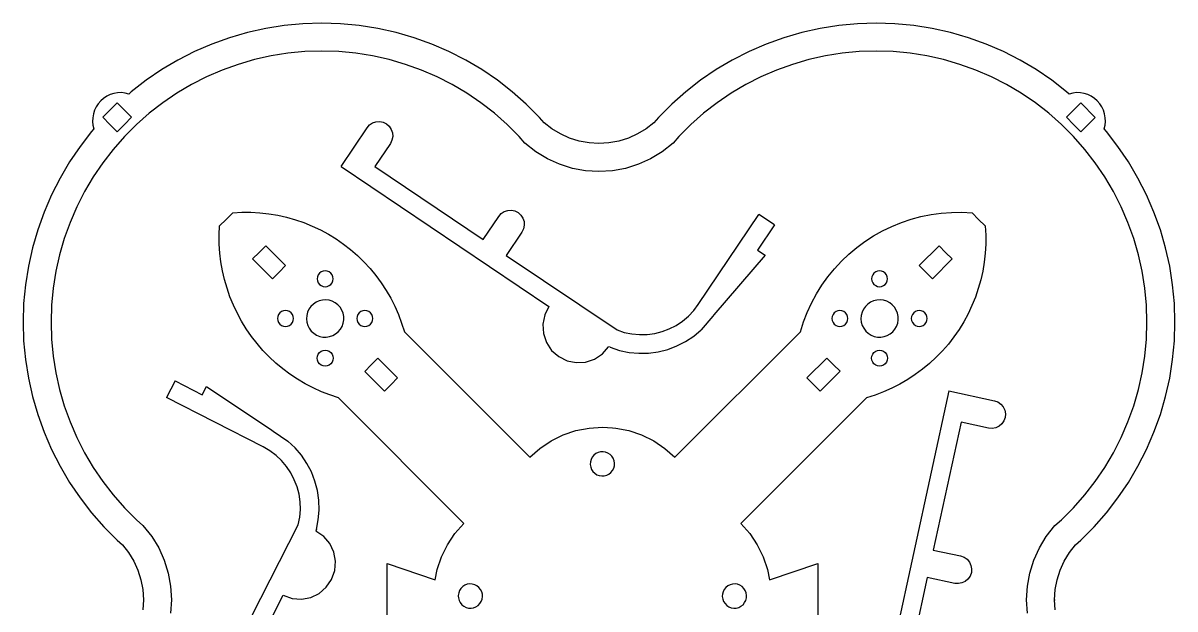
# Model space of a CAD drawing. Header units: metres. Extents: x 1213 to 1336, y 261 to 385.
# Drawn here: x 1213 to 1336.5, y 322.1 to 384.8 of the extents above; entities that cross this region are included whole.
import ezdxf

# ---------------------------------------------------------------- set-up
doc = ezdxf.new("R2010")
doc.units = ezdxf.units.M

msp = doc.modelspace()

# ---------------------------------------------------------------- linework, layer by layer
at = {"layer": 'Gruppe#27'}
for p, q in [((1229.34, 346.51), (1228.43, 344.73)), ((1229.34, 346.51), (1232.23, 345.04)), ((1232.23, 345.04), (1232.69, 345.93)), ((1232.69, 345.93), (1239.69, 341.23)), ((1238.78, 339.45), (1228.43, 344.73)), ((1239.69, 341.23), (1239.84, 341.14)), ((1239.84, 341.14), (1241.43, 340.08)), ((1239.49, 339.03), (1238.78, 339.45)), ((1242.19, 339.36), (1241.43, 340.08)), ((1242.87, 338.56), (1242.19, 339.36)), ((1240.15, 338.54), (1239.49, 339.03)), ((1240.75, 337.98), (1240.15, 338.54)), ((1243.46, 337.69), (1242.87, 338.56)), ((1241.28, 337.35), (1240.75, 337.98)), ((1241.74, 336.67), (1241.28, 337.35)), ((1243.94, 336.77), (1243.46, 337.69)), ((1242.11, 335.94), (1241.74, 336.67)), ((1242.41, 335.18), (1242.11, 335.94)), ((1244.31, 335.79), (1243.94, 336.77)), ((1244.58, 334.78), (1244.31, 335.79)), ((1242.62, 334.38), (1242.41, 335.18)), ((1244.73, 333.74), (1244.58, 334.78)), ((1242.73, 333.57), (1242.62, 334.38)), ((1242.76, 332.75), (1242.73, 333.57)), ((1244.76, 332.69), (1244.73, 333.74)), ((1242.69, 331.93), (1242.76, 332.75)), ((1244.67, 331.65), (1244.76, 332.69)), ((1236.03, 318.39), (1242.53, 331.12)), ((1242.53, 331.12), (1242.69, 331.93)), ((1244.47, 330.62), (1244.67, 331.65)), ((1244.47, 330.62), (1244.43, 330.45)), ((1245.26, 329.88), (1244.43, 330.45)), ((1245.92, 329.11), (1245.26, 329.88)), ((1246.35, 328.2), (1245.92, 329.11)), ((1246.53, 327.21), (1246.35, 328.2)), ((1246.45, 326.21), (1246.53, 327.21)), ((1246.11, 325.26), (1246.45, 326.21)), ((1245.54, 324.43), (1246.11, 325.26)), ((1228.71, 299.67, -0.01), (1240.92, 323.58)), ((1240.92, 323.58), (1241.87, 323.24)), ((1242.88, 323.16), (1243.87, 323.34)), ((1243.87, 323.34), (1244.78, 323.77)), ((1244.78, 323.77), (1245.54, 324.43)), ((1241.87, 323.24), (1242.88, 323.16))]:
    msp.add_line(p, q, dxfattribs=at)
at = {"layer": 'Gruppe#28'}
for p, q in [((1237.09, 383.8), (1235.16, 383.24)), ((1239.06, 384.24), (1237.09, 383.8)), ((1241.04, 384.55), (1239.06, 384.24)), ((1243.04, 384.74), (1241.04, 384.55)), ((1245.05, 384.8), (1243.04, 384.74)), ((1247.06, 384.74), (1245.05, 384.8)), ((1249.06, 384.55), (1247.06, 384.74)), ((1251.05, 384.24), (1249.06, 384.55)), ((1253.01, 383.8), (1251.05, 384.24)), ((1254.94, 383.24), (1253.01, 383.8)), ((1296.49, 383.8), (1294.56, 383.24)), ((1298.45, 384.24), (1296.49, 383.8)), ((1300.44, 384.55), (1298.45, 384.24)), ((1302.44, 384.74), (1300.44, 384.55)), ((1304.45, 384.8), (1302.44, 384.74)), ((1306.46, 384.74), (1304.45, 384.8)), ((1308.46, 384.55), (1306.46, 384.74)), ((1310.45, 384.24), (1308.46, 384.55)), ((1312.41, 383.8), (1310.45, 384.24)), ((1314.34, 383.24), (1312.41, 383.8)), ((1233.27, 382.56), (1231.43, 381.76)), ((1235.16, 383.24), (1233.27, 382.56)), ((1256.83, 382.56), (1254.94, 383.24)), ((1258.68, 381.76), (1256.83, 382.56)), ((1292.67, 382.56), (1290.82, 381.76)), ((1294.56, 383.24), (1292.67, 382.56)), ((1316.23, 382.56), (1314.34, 383.24)), ((1318.08, 381.76), (1316.23, 382.56)), ((1231.43, 381.76), (1229.63, 380.85)), ((1241.42, 381.57), (1239.62, 381.29)), ((1243.23, 381.75), (1241.42, 381.57)), ((1245.05, 381.8), (1243.23, 381.75)), ((1246.87, 381.75), (1245.05, 381.8)), ((1248.69, 381.57), (1246.87, 381.75)), ((1250.49, 381.29), (1248.69, 381.57)), ((1260.47, 380.85), (1258.68, 381.76)), ((1290.82, 381.76), (1289.03, 380.85)), ((1300.81, 381.57), (1299.01, 381.29)), ((1302.63, 381.75), (1300.81, 381.57)), ((1304.45, 381.8), (1302.63, 381.75)), ((1306.27, 381.75), (1304.45, 381.8)), ((1308.08, 381.57), (1306.27, 381.75)), ((1309.88, 381.29), (1308.08, 381.57)), ((1319.87, 380.85), (1318.08, 381.76)), ((1229.63, 380.85), (1227.9, 379.82)), ((1236.09, 380.38), (1234.38, 379.77)), ((1237.84, 380.89), (1236.09, 380.38)), ((1239.62, 381.29), (1237.84, 380.89)), ((1252.26, 380.89), (1250.49, 381.29)), ((1254.01, 380.38), (1252.26, 380.89)), ((1255.73, 379.77), (1254.01, 380.38)), ((1262.2, 379.82), (1260.47, 380.85)), ((1289.03, 380.85), (1287.3, 379.82)), ((1295.49, 380.38), (1293.77, 379.77)), ((1297.24, 380.89), (1295.49, 380.38)), ((1299.01, 381.29), (1297.24, 380.89)), ((1311.66, 380.89), (1309.88, 381.29)), ((1313.41, 380.38), (1311.66, 380.89)), ((1315.13, 379.77), (1313.41, 380.38)), ((1321.6, 379.82), (1319.87, 380.85)), ((1227.9, 379.82), (1226.24, 378.69)), ((1232.7, 379.04), (1231.08, 378.22)), ((1234.38, 379.77), (1232.7, 379.04)), ((1257.4, 379.04), (1255.73, 379.77)), ((1259.02, 378.22), (1257.4, 379.04)), ((1263.86, 378.69), (1262.2, 379.82)), ((1287.3, 379.82), (1285.64, 378.69)), ((1292.1, 379.04), (1290.48, 378.22)), ((1293.77, 379.77), (1292.1, 379.04)), ((1316.8, 379.04), (1315.13, 379.77)), ((1318.42, 378.22), (1316.8, 379.04)), ((1323.26, 378.69), (1321.6, 379.82)), ((1226.24, 378.69), (1224.65, 377.46)), ((1231.08, 378.22), (1229.51, 377.29)), ((1260.59, 377.29), (1259.02, 378.22)), ((1265.45, 377.46), (1263.86, 378.69)), ((1285.64, 378.69), (1284.05, 377.46)), ((1290.48, 378.22), (1288.91, 377.29)), ((1319.99, 377.29), (1318.42, 378.22)), ((1324.85, 377.46), (1323.26, 378.69)), ((1221.37, 376.48), (1221.11, 376.17)), ((1221.68, 376.75), (1221.37, 376.48)), ((1222.02, 376.97), (1221.68, 376.75)), ((1222.38, 377.15), (1222.02, 376.97)), ((1222.77, 377.27), (1222.38, 377.15)), ((1223.17, 377.34), (1222.77, 377.27)), ((1223.58, 377.36), (1223.17, 377.34)), ((1223.98, 377.32), (1223.58, 377.36)), ((1224.37, 377.21), (1223.98, 377.32)), ((1224.65, 377.46), (1224.37, 377.21)), ((1229.51, 377.29), (1228.01, 376.26)), ((1262.1, 376.26), (1260.59, 377.29)), ((1266.96, 376.13), (1265.45, 377.46)), ((1284.05, 377.46), (1282.54, 376.13)), ((1288.91, 377.29), (1287.4, 376.26)), ((1321.5, 376.26), (1319.99, 377.29)), ((1325.13, 377.21), (1324.85, 377.46)), ((1325.52, 377.32), (1325.13, 377.21)), ((1325.92, 377.36), (1325.52, 377.32)), ((1326.33, 377.34), (1325.92, 377.36)), ((1326.73, 377.27), (1326.33, 377.34)), ((1327.12, 377.15), (1326.73, 377.27)), ((1327.48, 376.97), (1327.12, 377.15)), ((1327.82, 376.75), (1327.48, 376.97)), ((1328.13, 376.48), (1327.82, 376.75)), ((1328.4, 376.17), (1328.13, 376.48)), ((1220.71, 375.47), (1220.58, 375.08)), ((1220.88, 375.84), (1220.71, 375.47)), ((1221.11, 376.17), (1220.88, 375.84)), ((1223.15, 376.27), (1221.58, 374.73)), ((1224.68, 374.72), (1223.15, 376.27)), ((1226.57, 375.15), (1225.2, 373.94)), ((1228.01, 376.26), (1226.57, 375.15)), ((1263.54, 375.15), (1262.1, 376.26)), ((1264.9, 373.94), (1263.54, 375.15)), ((1268.38, 374.71), (1266.96, 376.13)), ((1282.54, 376.13), (1281.12, 374.71)), ((1285.96, 375.15), (1284.6, 373.94)), ((1287.4, 376.26), (1285.96, 375.15)), ((1322.94, 375.15), (1321.5, 376.26)), ((1324.3, 373.94), (1322.94, 375.15)), ((1325.6, 375.5), (1324.82, 374.72)), ((1326.38, 376.28), (1325.6, 375.5)), ((1327.92, 374.71), (1326.38, 376.28)), ((1328.62, 375.84), (1328.4, 376.17)), ((1328.79, 375.47), (1328.62, 375.84)), ((1328.92, 375.08), (1328.79, 375.47)), ((1220.51, 374.68), (1220.5, 374.28)), ((1220.5, 374.28), (1220.53, 373.87)), ((1220.58, 375.08), (1220.51, 374.68)), ((1221.58, 374.73), (1222.36, 373.95)), ((1222.36, 373.95), (1223.13, 373.17)), ((1223.13, 373.17), (1223.91, 373.95)), ((1223.91, 373.95), (1224.68, 374.72)), ((1225.2, 373.94), (1223.91, 372.65)), ((1266.19, 372.65), (1264.9, 373.94)), ((1268.88, 374.14), (1268.38, 374.71)), ((1269.7, 373.49), (1268.88, 374.14)), ((1280.62, 374.14), (1279.8, 373.49)), ((1281.12, 374.71), (1280.62, 374.14)), ((1284.6, 373.94), (1283.31, 372.65)), ((1325.59, 372.65), (1324.3, 373.94)), ((1324.82, 374.72), (1325.59, 373.95)), ((1325.59, 373.95), (1326.37, 373.17)), ((1326.37, 373.17), (1327.92, 374.71)), ((1328.99, 374.68), (1328.92, 375.08)), ((1328.97, 373.87), (1329.01, 374.28)), ((1329.01, 374.28), (1328.99, 374.68)), ((1220.39, 373.2), (1219.16, 371.61)), ((1220.64, 373.48), (1220.39, 373.2)), ((1220.53, 373.87), (1220.64, 373.48)), ((1270.62, 372.94), (1269.7, 373.49)), ((1271.6, 372.49), (1270.62, 372.94)), ((1278.88, 372.94), (1277.9, 372.49)), ((1279.8, 373.49), (1278.88, 372.94)), ((1328.86, 373.48), (1328.97, 373.87)), ((1329.11, 373.2), (1328.86, 373.48)), ((1330.34, 371.61), (1329.11, 373.2)), ((1219.16, 371.61), (1218.03, 369.95)), ((1223.91, 372.65), (1222.71, 371.29)), ((1266.81, 371.95), (1266.19, 372.65)), ((1267.99, 371.03), (1266.81, 371.95)), ((1272.62, 372.17), (1271.6, 372.49)), ((1273.68, 371.98), (1272.62, 372.17)), ((1274.75, 371.91), (1273.68, 371.98)), ((1275.82, 371.98), (1274.75, 371.91)), ((1276.88, 372.17), (1275.82, 371.98)), ((1277.9, 372.49), (1276.88, 372.17)), ((1282.69, 371.95), (1281.51, 371.03)), ((1283.31, 372.65), (1282.69, 371.95)), ((1326.79, 371.29), (1325.59, 372.65)), ((1331.47, 369.95), (1330.34, 371.61)), ((1222.71, 371.29), (1221.59, 369.85)), ((1269.22, 370.28), (1267.99, 371.03)), ((1270.53, 369.69), (1269.22, 370.28)), ((1280.28, 370.28), (1278.97, 369.69)), ((1281.51, 371.03), (1280.28, 370.28)), ((1327.91, 369.85), (1326.79, 371.29)), ((1218.03, 369.95), (1217.01, 368.22)), ((1221.59, 369.85), (1220.57, 368.34)), ((1271.9, 369.26), (1270.53, 369.69)), ((1273.31, 368.99), (1271.9, 369.26)), ((1274.75, 368.91), (1273.31, 368.99)), ((1276.19, 368.99), (1274.75, 368.91)), ((1277.6, 369.26), (1276.19, 368.99)), ((1278.97, 369.69), (1277.6, 369.26)), ((1328.94, 368.34), (1327.91, 369.85)), ((1332.49, 368.22), (1331.47, 369.95)), ((1217.01, 368.22), (1216.09, 366.43)), ((1220.57, 368.34), (1219.64, 366.77)), ((1329.86, 366.77), (1328.94, 368.34)), ((1333.41, 366.43), (1332.49, 368.22)), ((1219.64, 366.77), (1218.81, 365.15)), ((1330.69, 365.15), (1329.86, 366.77)), ((1216.09, 366.43), (1215.3, 364.58)), ((1334.2, 364.58), (1333.41, 366.43)), ((1215.3, 364.58), (1214.62, 362.69)), ((1218.81, 365.15), (1218.09, 363.48)), ((1331.41, 363.48), (1330.69, 365.15)), ((1334.89, 362.69), (1334.2, 364.58)), ((1218.09, 363.48), (1217.47, 361.76)), ((1332.03, 361.76), (1331.41, 363.48)), ((1214.62, 362.69), (1214.05, 360.76)), ((1217.47, 361.76), (1216.96, 360.01)), ((1332.54, 360.01), (1332.03, 361.76)), ((1335.45, 360.76), (1334.89, 362.69)), ((1214.05, 360.76), (1213.62, 358.8)), ((1335.89, 358.8), (1335.45, 360.76)), ((1216.96, 360.01), (1216.56, 358.24)), ((1332.94, 358.24), (1332.54, 360.01)), ((1213.62, 358.8), (1213.3, 356.81)), ((1216.56, 358.24), (1216.28, 356.44)), ((1333.22, 356.44), (1332.94, 358.24)), ((1336.2, 356.81), (1335.89, 358.8)), ((1213.3, 356.81), (1213.11, 354.81)), ((1336.39, 354.81), (1336.2, 356.81)), ((1216.28, 356.44), (1216.11, 354.62)), ((1333.39, 354.62), (1333.22, 356.44)), ((1213.11, 354.81), (1213.05, 352.8)), ((1216.11, 354.62), (1216.05, 352.8)), ((1333.45, 352.8), (1333.39, 354.62)), ((1336.45, 352.8), (1336.39, 354.81)), ((1213.05, 352.8), (1213.11, 350.79)), ((1216.05, 352.8), (1216.11, 350.98)), ((1333.39, 350.98), (1333.45, 352.8)), ((1336.39, 350.79), (1336.45, 352.8)), ((1213.11, 350.79), (1213.3, 348.79)), ((1216.11, 350.98), (1216.28, 349.17)), ((1333.22, 349.17), (1333.39, 350.98)), ((1336.2, 348.79), (1336.39, 350.79)), ((1213.3, 348.79), (1213.62, 346.81)), ((1216.28, 349.17), (1216.56, 347.37)), ((1332.94, 347.37), (1333.22, 349.17)), ((1335.89, 346.81), (1336.2, 348.79)), ((1213.62, 346.81), (1214.05, 344.84)), ((1216.56, 347.37), (1216.96, 345.59)), ((1332.54, 345.59), (1332.94, 347.37)), ((1335.45, 344.84), (1335.89, 346.81)), ((1216.96, 345.59), (1217.47, 343.84)), ((1332.03, 343.84), (1332.54, 345.59)), ((1214.05, 344.84), (1214.62, 342.91)), ((1334.89, 342.91), (1335.45, 344.84)), ((1217.47, 343.84), (1218.09, 342.13)), ((1331.41, 342.13), (1332.03, 343.84)), ((1214.62, 342.91), (1215.3, 341.02)), ((1218.09, 342.13), (1218.81, 340.45)), ((1330.69, 340.45), (1331.41, 342.13)), ((1334.2, 341.02), (1334.89, 342.91)), ((1215.3, 341.02), (1216.09, 339.18)), ((1333.41, 339.18), (1334.2, 341.02)), ((1218.81, 340.45), (1219.64, 338.83)), ((1329.86, 338.83), (1330.69, 340.45)), ((1216.09, 339.18), (1217.01, 337.38)), ((1219.64, 338.83), (1220.57, 337.26)), ((1328.94, 337.26), (1329.86, 338.83)), ((1332.49, 337.38), (1333.41, 339.18)), ((1217.01, 337.38), (1218.03, 335.65)), ((1220.57, 337.26), (1221.59, 335.76)), ((1327.91, 335.76), (1328.94, 337.26)), ((1331.47, 335.65), (1332.49, 337.38)), ((1221.59, 335.76), (1222.71, 334.32)), ((1326.79, 334.32), (1327.91, 335.76)), ((1218.03, 335.65), (1219.16, 333.99)), ((1330.34, 333.99), (1331.47, 335.65)), ((1219.16, 333.99), (1220.39, 332.4)), ((1222.71, 334.32), (1223.91, 332.95)), ((1325.59, 332.95), (1326.79, 334.32)), ((1329.11, 332.4), (1330.34, 333.99)), ((1220.39, 332.4), (1221.72, 330.89)), ((1223.91, 332.95), (1225.2, 331.66)), ((1324.3, 331.66), (1325.59, 332.95)), ((1327.78, 330.89), (1329.11, 332.4)), ((1221.72, 330.89), (1223.14, 329.47)), ((1225.2, 331.66), (1225.9, 331.04)), ((1225.9, 331.04), (1226.83, 329.87)), ((1322.67, 329.87), (1323.6, 331.04)), ((1323.6, 331.04), (1324.3, 331.66)), ((1326.36, 329.47), (1327.78, 330.89)), ((1226.83, 329.87), (1227.58, 328.64)), ((1321.93, 328.64), (1322.67, 329.87)), ((1223.14, 329.47), (1223.71, 328.97)), ((1223.71, 328.97), (1224.36, 328.15)), ((1227.58, 328.64), (1228.17, 327.33)), ((1321.33, 327.33), (1321.93, 328.64)), ((1325.14, 328.15), (1325.79, 328.97)), ((1325.79, 328.97), (1326.36, 329.47)), ((1224.36, 328.15), (1224.92, 327.23)), ((1224.92, 327.23), (1225.36, 326.26)), ((1228.17, 327.33), (1228.6, 325.95)), ((1320.9, 325.95), (1321.33, 327.33)), ((1324.14, 326.26), (1324.58, 327.23)), ((1324.58, 327.23), (1325.14, 328.15)), ((1225.36, 326.26), (1225.68, 325.23)), ((1228.6, 325.95), (1228.86, 324.54)), ((1320.64, 324.54), (1320.9, 325.95)), ((1323.82, 325.23), (1324.14, 326.26)), ((1225.68, 325.23), (1225.88, 324.18)), ((1323.63, 324.18), (1323.82, 325.23)), ((1225.88, 324.18), (1225.94, 323.1)), ((1228.86, 324.54), (1228.95, 323.1)), ((1320.55, 323.1), (1320.64, 324.54)), ((1323.56, 323.1), (1323.63, 324.18)), ((1225.94, 323.1), (1225.88, 322.03)), ((1228.95, 323.1), (1228.86, 321.67)), ((1320.64, 321.67), (1320.55, 323.1)), ((1323.63, 322.03), (1323.56, 323.1)), ((1323.56, 323.1), (1323.63, 323.1))]:
    msp.add_line(p, q, dxfattribs=at)
at = {"layer": 'Gruppe#29'}
for p, q in [((1312.23, 345.46), (1306.51, 319.23, 0.01)), ((1312.23, 345.46), (1317.12, 344.39)), ((1317.12, 344.39), (1317.48, 344.26)), ((1317.48, 344.26), (1317.81, 344.04)), ((1317.81, 344.04), (1318.06, 343.74)), ((1318.06, 343.74), (1318.23, 343.38)), ((1318.23, 343.38), (1318.29, 343)), ((1313.55, 342.1), (1310.56, 328.42)), ((1316.48, 341.46), (1313.55, 342.1)), ((1317.91, 341.92), (1317.61, 341.66)), ((1318.13, 342.24), (1317.91, 341.92)), ((1318.26, 342.61), (1318.13, 342.24)), ((1318.29, 343), (1318.26, 342.61)), ((1316.87, 341.43), (1316.48, 341.46)), ((1317.25, 341.5), (1316.87, 341.43)), ((1317.61, 341.66), (1317.25, 341.5)), ((1310.56, 328.42), (1313.49, 327.78)), ((1313.49, 327.78), (1313.86, 327.65)), ((1313.86, 327.65), (1314.18, 327.43)), ((1314.18, 327.43), (1314.44, 327.13)), ((1314.44, 327.13), (1314.6, 326.77)), ((1314.64, 326), (1314.51, 325.63)), ((1314.6, 326.77), (1314.67, 326.39)), ((1314.67, 326.39), (1314.64, 326)), ((1309.92, 325.49, 0.01), (1306.88, 311.53, 0.01)), ((1312.86, 324.85), (1309.92, 325.49, 0.01)), ((1313.25, 324.82), (1312.86, 324.85)), ((1313.63, 324.89), (1313.25, 324.82)), ((1313.99, 325.05), (1313.63, 324.89)), ((1314.28, 325.31), (1313.99, 325.05)), ((1314.51, 325.63), (1314.28, 325.31))]:
    msp.add_line(p, q, dxfattribs=at)
at = {"layer": 'Gruppe#31'}
for p, q in [((1250.17, 373.9), (1250.49, 374.12)), ((1250.49, 374.12), (1250.86, 374.24)), ((1250.86, 374.24), (1251.26, 374.27)), ((1251.26, 374.27), (1251.64, 374.19)), ((1251.64, 374.19), (1251.99, 374.02)), ((1251.99, 374.02), (1252.28, 373.76)), ((1247.12, 369.46), (1249.91, 373.61)), ((1249.91, 373.61), (1250.17, 373.9)), ((1252.28, 373.76), (1252.5, 373.43)), ((1252.5, 373.43), (1252.62, 373.06)), ((1252.62, 373.06), (1252.65, 372.67)), ((1252.4, 371.93), (1250.72, 369.45)), ((1252.57, 372.28), (1252.4, 371.93)), ((1252.65, 372.67), (1252.57, 372.28)), ((1247.12, 369.46), (1269.38, 354.47, 0.01)), ((1250.72, 369.45), (1262.33, 361.63)), ((1262.33, 361.63), (1264.01, 364.12)), ((1264.01, 364.12), (1264.27, 364.41)), ((1264.27, 364.41), (1264.59, 364.63)), ((1264.59, 364.63), (1264.97, 364.75)), ((1264.97, 364.75), (1265.36, 364.77)), ((1265.36, 364.77), (1265.74, 364.7)), ((1265.74, 364.7), (1266.09, 364.52)), ((1266.09, 364.52), (1266.38, 364.26)), ((1266.38, 364.26), (1266.6, 363.94)), ((1285.39, 354.69, 0.01), (1291.88, 364.33, 0.01)), ((1293.54, 363.21, 0.01), (1291.88, 364.33, 0.01)), ((1266.6, 363.94), (1266.73, 363.57)), ((1266.75, 363.17), (1266.67, 362.79)), ((1266.73, 363.57), (1266.75, 363.17)), ((1293.54, 363.21, 0.01), (1291.73, 360.52, 0.01)), ((1266.5, 362.44), (1264.82, 359.95, 0.01)), ((1266.67, 362.79), (1266.5, 362.44)), ((1291.73, 360.52, 0.01), (1292.56, 359.96, 0.01)), ((1264.82, 359.95, 0.01), (1276.68, 351.97, 0.01)), ((1292.56, 359.96, 0.01), (1287.05, 353.58, 0.01)), ((1269.38, 354.47, 0.01), (1268.93, 353.57, 0.01)), ((1284.9, 354.04, 0.01), (1285.39, 354.69, 0.01)), ((1268.93, 353.57, 0.01), (1268.73, 352.58, 0.01)), ((1283.7, 352.92, 0.01), (1284.33, 353.44, 0.01)), ((1284.33, 353.44, 0.01), (1284.9, 354.04, 0.01)), ((1286.95, 353.44, 0.01), (1285.7, 351.99, 0.01)), ((1287.05, 353.58, 0.01), (1286.95, 353.44, 0.01)), ((1268.73, 352.58, 0.01), (1268.79, 351.58, 0.01)), ((1276.68, 351.97, 0.01), (1277.46, 351.71, 0.01)), ((1277.46, 351.71, 0.01), (1278.26, 351.55, 0.01)), ((1280.72, 351.6, 0.01), (1281.51, 351.8, 0.01)), ((1281.51, 351.8, 0.01), (1282.28, 352.09, 0.01)), ((1282.28, 352.09, 0.01), (1283.01, 352.46, 0.01)), ((1283.01, 352.46, 0.01), (1283.7, 352.92, 0.01)), ((1284.9, 351.31, 0.01), (1285.7, 351.99, 0.01)), ((1268.79, 351.58, 0.01), (1269.11, 350.62, 0.01)), ((1269.11, 350.62, 0.01), (1269.67, 349.78, 0.01)), ((1278.26, 351.55, 0.01), (1279.08, 351.47, 0.01)), ((1279.08, 351.47, 0.01), (1279.9, 351.49, 0.01)), ((1279.9, 351.49, 0.01), (1280.72, 351.6, 0.01)), ((1283.09, 350.26, 0.01), (1284.02, 350.74, 0.01)), ((1284.02, 350.74, 0.01), (1284.9, 351.31, 0.01)), ((1269.67, 349.78, 0.01), (1270.43, 349.12, 0.01)), ((1274.28, 348.85, 0.01), (1275.12, 349.41, 0.01)), ((1275.12, 349.41, 0.01), (1275.78, 350.16, 0.01)), ((1275.95, 350.11, 0.01), (1275.78, 350.16, 0.01)), ((1275.95, 350.11, 0.01), (1276.94, 349.78, 0.01)), ((1276.94, 349.78, 0.01), (1277.97, 349.57, 0.01)), ((1277.97, 349.57, 0.01), (1279.01, 349.47, 0.01)), ((1279.01, 349.47, 0.01), (1280.06, 349.5, 0.01)), ((1280.06, 349.5, 0.01), (1281.1, 349.64, 0.01)), ((1281.1, 349.64, 0.01), (1282.11, 349.89, 0.01)), ((1282.11, 349.89, 0.01), (1283.09, 350.26, 0.01)), ((1270.43, 349.12, 0.01), (1271.33, 348.67, 0.01)), ((1271.33, 348.67, 0.01), (1272.31, 348.47, 0.01)), ((1272.31, 348.47, 0.01), (1273.32, 348.53, 0.01)), ((1273.32, 348.53, 0.01), (1274.28, 348.85, 0.01))]:
    msp.add_line(p, q, dxfattribs=at)
at = {"layer": 'Gruppe#32'}
for p, q in [((1234.81, 363.8), (1235.52, 364.51)), ((1235.52, 364.51), (1236.48, 364.56)), ((1236.48, 364.56), (1237.45, 364.56)), ((1237.45, 364.56), (1238.42, 364.5)), ((1238.42, 364.5), (1239.38, 364.4)), ((1239.38, 364.4), (1240.34, 364.24)), ((1240.34, 364.24), (1241.28, 364.02)), ((1308.18, 363.81), (1309.24, 364.1)), ((1309.24, 364.1), (1310.32, 364.32)), ((1310.32, 364.32), (1311.41, 364.47)), ((1311.41, 364.47), (1312.51, 364.55)), ((1312.51, 364.55), (1313.61, 364.56)), ((1313.61, 364.56), (1314.71, 364.51)), ((1314.71, 364.51), (1315.42, 363.8)), ((1234.06, 362.13), (1234.1, 363.09)), ((1234.1, 363.09), (1234.81, 363.8)), ((1241.28, 364.02), (1242.22, 363.76)), ((1242.22, 363.76), (1243.13, 363.45)), ((1243.13, 363.45), (1244.03, 363.08)), ((1244.03, 363.08), (1244.91, 362.67)), ((1305.13, 362.57), (1306.12, 363.05)), ((1306.12, 363.05), (1307.14, 363.46)), ((1307.14, 363.46), (1308.18, 363.81)), ((1315.42, 363.8), (1316.13, 363.09)), ((1316.13, 363.09), (1316.18, 362.12)), ((1234.07, 361.16), (1234.06, 362.13)), ((1244.91, 362.67), (1245.76, 362.21)), ((1245.76, 362.21), (1246.58, 361.7)), ((1246.58, 361.7), (1247.38, 361.15)), ((1303.24, 361.43), (1304.17, 362.03)), ((1304.17, 362.03), (1305.13, 362.57)), ((1316.18, 362.12), (1316.18, 361.16)), ((1234.14, 360.2), (1234.07, 361.16)), ((1239.05, 360.97), (1238.34, 360.26)), ((1241.17, 358.85), (1239.05, 360.97)), ((1247.38, 361.15), (1248.14, 360.56)), ((1248.14, 360.56), (1248.88, 359.92)), ((1301.52, 360.07), (1302.36, 360.78)), ((1302.36, 360.78), (1303.24, 361.43)), ((1311.18, 360.97), (1309.06, 358.85)), ((1311.88, 360.26), (1311.18, 360.97)), ((1316.18, 361.16), (1316.12, 360.19)), ((1234.25, 359.24), (1234.14, 360.2)), ((1234.42, 358.29), (1234.25, 359.24)), ((1238.34, 360.26), (1237.64, 359.56)), ((1237.64, 359.56), (1239.76, 357.44)), ((1248.88, 359.92), (1249.57, 359.25)), ((1249.57, 359.25), (1250.23, 358.53)), ((1299.97, 358.5), (1300.72, 359.31)), ((1300.72, 359.31), (1301.52, 360.07)), ((1310.47, 357.44), (1312.59, 359.56)), ((1312.59, 359.56), (1311.88, 360.26)), ((1316.02, 359.23), (1315.86, 358.27)), ((1316.12, 360.19), (1316.02, 359.23)), ((1234.64, 357.35), (1234.42, 358.29)), ((1240.47, 358.14), (1239.76, 357.44)), ((1241.17, 358.85), (1240.47, 358.14)), ((1244.81, 358.04), (1244.68, 357.87)), ((1244.99, 358.18), (1244.81, 358.04)), ((1245.2, 358.26), (1244.99, 358.18)), ((1245.42, 358.29), (1245.2, 358.26)), ((1245.64, 358.26), (1245.42, 358.29)), ((1245.84, 358.18), (1245.64, 358.26)), ((1246.02, 358.04), (1245.84, 358.18)), ((1246.15, 357.87), (1246.02, 358.04)), ((1250.23, 358.53), (1250.85, 357.79)), ((1299.28, 357.65), (1299.97, 358.5)), ((1304.21, 358.04), (1304.08, 357.87)), ((1304.39, 358.18), (1304.21, 358.04)), ((1304.59, 358.26), (1304.39, 358.18)), ((1304.81, 358.29), (1304.59, 358.26)), ((1305.03, 358.26), (1304.81, 358.29)), ((1305.24, 358.18), (1305.03, 358.26)), ((1305.41, 358.04), (1305.24, 358.18)), ((1305.55, 357.87), (1305.41, 358.04)), ((1309.76, 358.14), (1309.06, 358.85)), ((1310.47, 357.44), (1309.76, 358.14)), ((1315.86, 358.27), (1315.64, 357.33)), ((1234.91, 356.42), (1234.64, 357.35)), ((1244.59, 357.66), (1244.57, 357.44)), ((1244.57, 357.44), (1244.59, 357.22)), ((1244.68, 357.87), (1244.59, 357.66)), ((1244.59, 357.22), (1244.68, 357.02)), ((1244.68, 357.02), (1244.81, 356.84)), ((1244.81, 356.84), (1244.99, 356.71)), ((1244.99, 356.71), (1245.2, 356.62)), ((1245.64, 356.62), (1245.84, 356.71)), ((1245.84, 356.71), (1246.02, 356.84)), ((1246.02, 356.84), (1246.15, 357.02)), ((1246.24, 357.66), (1246.15, 357.87)), ((1246.15, 357.02), (1246.24, 357.22)), ((1246.27, 357.44), (1246.24, 357.66)), ((1246.24, 357.22), (1246.27, 357.44)), ((1250.85, 357.79), (1251.42, 357.01)), ((1251.42, 357.01), (1251.95, 356.2)), ((1298.05, 355.82), (1298.63, 356.75)), ((1298.63, 356.75), (1299.28, 357.65)), ((1303.99, 357.66), (1303.96, 357.44)), ((1303.96, 357.44), (1303.99, 357.22)), ((1304.08, 357.87), (1303.99, 357.66)), ((1303.99, 357.22), (1304.08, 357.02)), ((1304.08, 357.02), (1304.21, 356.84)), ((1304.21, 356.84), (1304.39, 356.71)), ((1304.39, 356.71), (1304.59, 356.62)), ((1305.03, 356.62), (1305.24, 356.71)), ((1305.24, 356.71), (1305.41, 356.84)), ((1305.41, 356.84), (1305.55, 357.02)), ((1305.63, 357.66), (1305.55, 357.87)), ((1305.55, 357.02), (1305.63, 357.22)), ((1305.66, 357.44), (1305.63, 357.66)), ((1305.63, 357.22), (1305.66, 357.44)), ((1315.64, 357.33), (1315.38, 356.39)), ((1235.22, 355.51), (1234.91, 356.42)), ((1235.59, 354.61), (1235.22, 355.51)), ((1245.2, 356.62), (1245.42, 356.59)), ((1245.42, 356.59), (1245.64, 356.62)), ((1251.95, 356.2), (1252.44, 355.36)), ((1297.53, 354.85), (1298.05, 355.82)), ((1304.59, 356.62), (1304.81, 356.59)), ((1304.81, 356.59), (1305.03, 356.62)), ((1315.07, 355.48), (1314.7, 354.58)), ((1315.38, 356.39), (1315.07, 355.48)), ((1236.01, 353.74), (1235.59, 354.61)), ((1243.68, 354.19), (1243.53, 353.87)), ((1243.89, 354.49), (1243.68, 354.19)), ((1244.15, 354.74), (1243.89, 354.49)), ((1244.44, 354.94), (1244.15, 354.74)), ((1244.77, 355.09), (1244.44, 354.94)), ((1245.12, 355.17), (1244.77, 355.09)), ((1245.48, 355.19), (1245.12, 355.17)), ((1245.83, 355.15), (1245.48, 355.19)), ((1246.17, 355.04), (1245.83, 355.15)), ((1246.49, 354.88), (1246.17, 355.04)), ((1246.78, 354.66), (1246.49, 354.88)), ((1247.02, 354.39), (1246.78, 354.66)), ((1247.2, 354.09), (1247.02, 354.39)), ((1252.44, 355.36), (1252.88, 354.5)), ((1252.88, 354.5), (1253.27, 353.61)), ((1297.06, 353.85), (1297.53, 354.85)), ((1303.08, 354.19), (1302.93, 353.87)), ((1303.29, 354.49), (1303.08, 354.19)), ((1303.54, 354.74), (1303.29, 354.49)), ((1303.84, 354.94), (1303.54, 354.74)), ((1304.17, 355.09), (1303.84, 354.94)), ((1304.51, 355.17), (1304.17, 355.09)), ((1304.87, 355.19), (1304.51, 355.17)), ((1305.23, 355.15), (1304.87, 355.19)), ((1305.57, 355.04), (1305.23, 355.15)), ((1305.89, 354.88), (1305.57, 355.04)), ((1306.17, 354.66), (1305.89, 354.88)), ((1306.41, 354.39), (1306.17, 354.66)), ((1306.6, 354.09), (1306.41, 354.39)), ((1314.7, 354.58), (1314.29, 353.7)), ((1236.47, 352.89), (1236.01, 353.74)), ((1240.34, 353.41), (1240.32, 353.19)), ((1240.32, 353.19), (1240.34, 352.97)), ((1240.43, 353.62), (1240.34, 353.41)), ((1240.34, 352.97), (1240.43, 352.77)), ((1240.56, 353.79), (1240.43, 353.62)), ((1240.74, 353.93), (1240.56, 353.79)), ((1240.95, 354.01), (1240.74, 353.93)), ((1241.17, 354.04), (1240.95, 354.01)), ((1241.39, 354.01), (1241.17, 354.04)), ((1241.59, 353.93), (1241.39, 354.01)), ((1241.77, 353.79), (1241.59, 353.93)), ((1241.9, 353.62), (1241.77, 353.79)), ((1241.99, 353.41), (1241.9, 353.62)), ((1241.9, 352.77), (1241.99, 352.97)), ((1242.02, 353.19), (1241.99, 353.41)), ((1241.99, 352.97), (1242.02, 353.19)), ((1243.44, 353.52), (1243.42, 353.16)), ((1243.42, 353.16), (1243.45, 352.81)), ((1243.53, 353.87), (1243.44, 353.52)), ((1247.34, 353.75), (1247.2, 354.09)), ((1247.4, 353.4), (1247.34, 353.75)), ((1247.35, 352.69), (1247.41, 353.04)), ((1247.41, 353.04), (1247.4, 353.4)), ((1248.84, 353.41), (1248.82, 353.19)), ((1248.82, 353.19), (1248.84, 352.97)), ((1248.93, 353.62), (1248.84, 353.41)), ((1248.84, 352.97), (1248.93, 352.77)), ((1249.06, 353.79), (1248.93, 353.62)), ((1249.24, 353.93), (1249.06, 353.79)), ((1249.45, 354.01), (1249.24, 353.93)), ((1249.67, 354.04), (1249.45, 354.01)), ((1249.89, 354.01), (1249.67, 354.04)), ((1250.09, 353.93), (1249.89, 354.01)), ((1250.27, 353.79), (1250.09, 353.93)), ((1250.4, 353.62), (1250.27, 353.79)), ((1250.49, 353.41), (1250.4, 353.62)), ((1250.4, 352.77), (1250.49, 352.97)), ((1250.52, 353.19), (1250.49, 353.41)), ((1250.49, 352.97), (1250.52, 353.19)), ((1253.27, 353.61), (1253.61, 352.7)), ((1296.66, 352.83), (1297.06, 353.85)), ((1299.74, 353.41), (1299.71, 353.19)), ((1299.71, 353.19), (1299.74, 352.97)), ((1299.83, 353.62), (1299.74, 353.41)), ((1299.74, 352.97), (1299.83, 352.77)), ((1299.96, 353.79), (1299.83, 353.62)), ((1300.14, 353.93), (1299.96, 353.79)), ((1300.34, 354.01), (1300.14, 353.93)), ((1300.56, 354.04), (1300.34, 354.01)), ((1300.78, 354.01), (1300.56, 354.04)), ((1300.99, 353.93), (1300.78, 354.01)), ((1301.16, 353.79), (1300.99, 353.93)), ((1301.3, 353.62), (1301.16, 353.79)), ((1301.38, 353.41), (1301.3, 353.62)), ((1301.3, 352.77), (1301.38, 352.97)), ((1301.41, 353.19), (1301.38, 353.41)), ((1301.38, 352.97), (1301.41, 353.19)), ((1302.84, 353.52), (1302.81, 353.16)), ((1302.81, 353.16), (1302.85, 352.81)), ((1302.93, 353.87), (1302.84, 353.52)), ((1306.73, 353.75), (1306.6, 354.09)), ((1306.8, 353.4), (1306.73, 353.75)), ((1306.75, 352.69), (1306.81, 353.04)), ((1306.81, 353.04), (1306.8, 353.4)), ((1308.24, 353.41), (1308.21, 353.19)), ((1308.21, 353.19), (1308.24, 352.97)), ((1308.33, 353.62), (1308.24, 353.41)), ((1308.24, 352.97), (1308.33, 352.77)), ((1308.46, 353.79), (1308.33, 353.62)), ((1308.64, 353.93), (1308.46, 353.79)), ((1308.84, 354.01), (1308.64, 353.93)), ((1309.06, 354.04), (1308.84, 354.01)), ((1309.28, 354.01), (1309.06, 354.04)), ((1309.49, 353.93), (1309.28, 354.01)), ((1309.66, 353.79), (1309.49, 353.93)), ((1309.8, 353.62), (1309.66, 353.79)), ((1309.88, 353.41), (1309.8, 353.62)), ((1309.8, 352.77), (1309.88, 352.97)), ((1309.91, 353.19), (1309.88, 353.41)), ((1309.88, 352.97), (1309.91, 353.19)), ((1314.29, 353.7), (1313.83, 352.85)), ((1236.97, 352.07), (1236.47, 352.89)), ((1237.52, 351.28), (1236.97, 352.07)), ((1240.43, 352.77), (1240.56, 352.59)), ((1240.56, 352.59), (1240.74, 352.46)), ((1240.74, 352.46), (1240.95, 352.37)), ((1240.95, 352.37), (1241.17, 352.34)), ((1241.17, 352.34), (1241.39, 352.37)), ((1241.39, 352.37), (1241.59, 352.46)), ((1241.59, 352.46), (1241.77, 352.59)), ((1241.77, 352.59), (1241.9, 352.77)), ((1243.45, 352.81), (1243.55, 352.46)), ((1243.55, 352.46), (1243.71, 352.14)), ((1243.71, 352.14), (1243.93, 351.85)), ((1243.93, 351.85), (1244.19, 351.61)), ((1246.54, 351.54), (1246.82, 351.77)), ((1246.82, 351.77), (1247.05, 352.04)), ((1247.05, 352.04), (1247.23, 352.35)), ((1247.23, 352.35), (1247.35, 352.69)), ((1248.93, 352.77), (1249.06, 352.59)), ((1249.06, 352.59), (1249.24, 352.46)), ((1249.24, 352.46), (1249.45, 352.37)), ((1249.45, 352.37), (1249.67, 352.34)), ((1249.67, 352.34), (1249.89, 352.37)), ((1249.89, 352.37), (1250.09, 352.46)), ((1250.09, 352.46), (1250.27, 352.59)), ((1250.27, 352.59), (1250.4, 352.77)), ((1253.61, 352.7), (1253.9, 351.78)), ((1267.34, 338.34), (1253.9, 351.78)), ((1282.89, 338.34), (1296.33, 351.78)), ((1296.33, 351.78), (1296.66, 352.83)), ((1299.83, 352.77), (1299.96, 352.59)), ((1299.96, 352.59), (1300.14, 352.46)), ((1300.14, 352.46), (1300.34, 352.37)), ((1300.34, 352.37), (1300.56, 352.34)), ((1300.56, 352.34), (1300.78, 352.37)), ((1300.78, 352.37), (1300.99, 352.46)), ((1300.99, 352.46), (1301.16, 352.59)), ((1301.16, 352.59), (1301.3, 352.77)), ((1302.85, 352.81), (1302.95, 352.46)), ((1302.95, 352.46), (1303.11, 352.14)), ((1303.11, 352.14), (1303.33, 351.85)), ((1303.33, 351.85), (1303.59, 351.61)), ((1305.94, 351.54), (1306.22, 351.77)), ((1306.22, 351.77), (1306.45, 352.04)), ((1306.45, 352.04), (1306.63, 352.35)), ((1306.63, 352.35), (1306.75, 352.69)), ((1308.33, 352.77), (1308.46, 352.59)), ((1308.46, 352.59), (1308.64, 352.46)), ((1308.64, 352.46), (1308.84, 352.37)), ((1308.84, 352.37), (1309.06, 352.34)), ((1309.06, 352.34), (1309.28, 352.37)), ((1309.28, 352.37), (1309.49, 352.46)), ((1309.49, 352.46), (1309.66, 352.59)), ((1309.66, 352.59), (1309.8, 352.77)), ((1313.32, 352.03), (1312.77, 351.23)), ((1313.83, 352.85), (1313.32, 352.03)), ((1238.12, 350.51), (1237.52, 351.28)), ((1238.75, 349.78), (1238.12, 350.51)), ((1244.19, 351.61), (1244.49, 351.42)), ((1244.49, 351.42), (1244.83, 351.28)), ((1244.83, 351.28), (1245.18, 351.21)), ((1245.18, 351.21), (1245.54, 351.2)), ((1245.54, 351.2), (1245.89, 351.25)), ((1245.89, 351.25), (1246.23, 351.37)), ((1246.23, 351.37), (1246.54, 351.54)), ((1303.59, 351.61), (1303.89, 351.42)), ((1303.89, 351.42), (1304.22, 351.28)), ((1304.22, 351.28), (1304.57, 351.21)), ((1304.57, 351.21), (1304.93, 351.2)), ((1304.93, 351.2), (1305.29, 351.25)), ((1305.29, 351.25), (1305.63, 351.37)), ((1305.63, 351.37), (1305.94, 351.54)), ((1312.77, 351.23), (1312.18, 350.46)), ((1239.42, 349.09), (1238.75, 349.78)), ((1244.59, 349.16), (1244.68, 349.37)), ((1244.68, 349.37), (1244.81, 349.54)), ((1244.81, 349.54), (1244.99, 349.68)), ((1244.99, 349.68), (1245.2, 349.76)), ((1245.2, 349.76), (1245.42, 349.79)), ((1245.42, 349.79), (1245.64, 349.76)), ((1245.64, 349.76), (1245.84, 349.68)), ((1245.84, 349.68), (1246.02, 349.54)), ((1246.02, 349.54), (1246.15, 349.37)), ((1246.15, 349.37), (1246.24, 349.16)), ((1303.99, 349.16), (1304.08, 349.37)), ((1304.08, 349.37), (1304.21, 349.54)), ((1304.21, 349.54), (1304.39, 349.68)), ((1304.39, 349.68), (1304.59, 349.76)), ((1304.59, 349.76), (1304.81, 349.79)), ((1304.81, 349.79), (1305.03, 349.76)), ((1305.03, 349.76), (1305.24, 349.68)), ((1305.24, 349.68), (1305.41, 349.54)), ((1305.41, 349.54), (1305.55, 349.37)), ((1305.55, 349.37), (1305.63, 349.16)), ((1311.54, 349.73), (1310.87, 349.04)), ((1312.18, 350.46), (1311.54, 349.73)), ((1240.12, 348.43), (1239.42, 349.09)), ((1240.87, 347.81), (1240.12, 348.43)), ((1244.57, 348.94), (1244.59, 349.16)), ((1244.59, 348.72), (1244.57, 348.94)), ((1244.68, 348.52), (1244.59, 348.72)), ((1244.81, 348.34), (1244.68, 348.52)), ((1244.99, 348.21), (1244.81, 348.34)), ((1245.2, 348.12), (1244.99, 348.21)), ((1245.42, 348.09), (1245.2, 348.12)), ((1245.64, 348.12), (1245.42, 348.09)), ((1245.84, 348.21), (1245.64, 348.12)), ((1246.02, 348.34), (1245.84, 348.21)), ((1246.15, 348.52), (1246.02, 348.34)), ((1246.24, 348.72), (1246.15, 348.52)), ((1246.24, 349.16), (1246.27, 348.94)), ((1246.27, 348.94), (1246.24, 348.72)), ((1249.65, 347.53), (1250.36, 348.25)), ((1250.36, 348.25), (1251.07, 348.95)), ((1253.18, 346.83), (1251.07, 348.95)), ((1299.15, 348.96), (1297.03, 346.84)), ((1299.15, 348.96), (1299.87, 348.25)), ((1299.87, 348.25), (1300.57, 347.54)), ((1303.96, 348.94), (1303.99, 349.16)), ((1303.99, 348.72), (1303.96, 348.94)), ((1304.08, 348.52), (1303.99, 348.72)), ((1304.21, 348.34), (1304.08, 348.52)), ((1304.39, 348.21), (1304.21, 348.34)), ((1304.59, 348.12), (1304.39, 348.21)), ((1304.81, 348.09), (1304.59, 348.12)), ((1305.03, 348.12), (1304.81, 348.09)), ((1305.24, 348.21), (1305.03, 348.12)), ((1305.41, 348.34), (1305.24, 348.21)), ((1305.55, 348.52), (1305.41, 348.34)), ((1305.63, 348.72), (1305.55, 348.52)), ((1305.63, 349.16), (1305.66, 348.94)), ((1305.66, 348.94), (1305.63, 348.72)), ((1310.15, 348.38), (1309.41, 347.76)), ((1310.87, 349.04), (1310.15, 348.38)), ((1241.64, 347.23), (1240.87, 347.81)), ((1242.44, 346.7), (1241.64, 347.23)), ((1249.65, 347.53), (1251.77, 345.41)), ((1253.18, 346.83), (1252.48, 346.13)), ((1297.74, 346.13), (1297.03, 346.84)), ((1298.45, 345.43), (1300.57, 347.54)), ((1308.63, 347.19), (1307.82, 346.66)), ((1309.41, 347.76), (1308.63, 347.19)), ((1243.28, 346.2), (1242.44, 346.7)), ((1244.13, 345.76), (1243.28, 346.2)), ((1245.01, 345.36), (1244.13, 345.76)), ((1252.48, 346.13), (1251.77, 345.41)), ((1298.45, 345.43), (1297.74, 346.13)), ((1306.12, 345.73), (1305.23, 345.34)), ((1306.98, 346.17), (1306.12, 345.73)), ((1307.82, 346.66), (1306.98, 346.17)), ((1245.91, 345.01), (1245.01, 345.36)), ((1246.83, 344.71), (1245.91, 345.01)), ((1260.26, 331.27), (1246.83, 344.71)), ((1303.4, 344.71), (1289.96, 331.27)), ((1304.32, 345), (1303.4, 344.71)), ((1305.23, 345.34), (1304.32, 345)), ((1269.61, 340.09), (1270.9, 340.73)), ((1270.9, 340.73), (1272.27, 341.19)), ((1272.27, 341.19), (1273.68, 341.47)), ((1273.68, 341.47), (1275.11, 341.57)), ((1275.11, 341.57), (1276.21, 341.49)), ((1276.21, 341.49), (1276.55, 341.47)), ((1276.55, 341.47), (1277.96, 341.19)), ((1277.96, 341.19), (1279.32, 340.73)), ((1279.32, 340.73), (1280.61, 340.09)), ((1268.42, 339.29), (1269.61, 340.09)), ((1280.61, 340.09), (1281.81, 339.29)), ((1267.34, 338.34), (1268.42, 339.29)), ((1274.02, 338.34), (1273.9, 338.1)), ((1274.19, 338.56), (1274.02, 338.34)), ((1274.41, 338.73), (1274.19, 338.56)), ((1274.65, 338.85), (1274.41, 338.73)), ((1274.91, 338.92), (1274.65, 338.85)), ((1275.11, 338.93), (1274.91, 338.92)), ((1275.18, 338.93), (1275.11, 338.93)), ((1275.45, 338.89), (1275.18, 338.93)), ((1275.7, 338.79), (1275.45, 338.89)), ((1275.93, 338.65), (1275.7, 338.79)), ((1276.12, 338.45), (1275.93, 338.65)), ((1276.27, 338.23), (1276.12, 338.45)), ((1276.37, 337.97), (1276.27, 338.23)), ((1281.81, 339.29), (1282.89, 338.34)), ((1273.83, 337.84), (1273.82, 337.57)), ((1273.82, 337.57), (1273.86, 337.3)), ((1273.9, 338.1), (1273.83, 337.84)), ((1273.86, 337.3), (1273.96, 337.05)), ((1273.96, 337.05), (1274.1, 336.82)), ((1276.03, 336.72), (1276.2, 336.93)), ((1276.2, 336.93), (1276.33, 337.17)), ((1276.33, 337.17), (1276.4, 337.43)), ((1276.41, 337.7), (1276.37, 337.97)), ((1276.4, 337.43), (1276.41, 337.7)), ((1274.1, 336.82), (1274.3, 336.63)), ((1274.3, 336.63), (1274.52, 336.48)), ((1274.52, 336.48), (1274.78, 336.38)), ((1274.78, 336.38), (1275.05, 336.34)), ((1275.05, 336.34), (1275.11, 336.34)), ((1275.11, 336.34), (1275.32, 336.35)), ((1275.32, 336.35), (1275.58, 336.42)), ((1275.58, 336.42), (1275.82, 336.55)), ((1275.82, 336.55), (1276.03, 336.72)), ((1259.32, 330.19), (1260.26, 331.27)), ((1289.96, 331.27), (1290.91, 330.19)), ((1258.52, 328.99), (1259.32, 330.19)), ((1290.91, 330.19), (1291.71, 328.99)), ((1257.88, 327.7), (1258.52, 328.99)), ((1291.71, 328.99), (1292.35, 327.7)), ((1257.42, 326.34), (1257.88, 327.7)), ((1292.35, 327.7), (1292.81, 326.34)), ((1252.04, 326.99), (1257.2, 325.24)), ((1252.04, 323.49), (1252.04, 326.99)), ((1257.2, 325.24), (1257.42, 326.34)), ((1292.81, 326.34), (1293.03, 325.24)), ((1293.03, 325.24), (1298.19, 326.99)), ((1298.19, 326.99), (1298.19, 323.49)), ((1260.38, 324.65), (1260.15, 324.5)), ((1260.64, 324.75), (1260.38, 324.65)), ((1260.9, 324.79), (1260.64, 324.75)), ((1261.18, 324.78), (1260.9, 324.79)), ((1261.44, 324.71), (1261.18, 324.78)), ((1261.68, 324.58), (1261.44, 324.71)), ((1261.89, 324.41), (1261.68, 324.58)), ((1288.55, 324.58), (1288.34, 324.41)), ((1288.79, 324.71), (1288.55, 324.58)), ((1289.05, 324.78), (1288.79, 324.71)), ((1289.32, 324.79), (1289.05, 324.78)), ((1289.59, 324.75), (1289.32, 324.79)), ((1289.85, 324.65), (1289.59, 324.75)), ((1290.07, 324.5), (1289.85, 324.65)), ((1252.04, 319.99), (1252.04, 323.49)), ((1259.72, 323.83), (1259.67, 323.56)), ((1259.67, 323.56), (1259.68, 323.49)), ((1259.68, 323.49), (1259.69, 323.29)), ((1259.81, 324.08), (1259.72, 323.83)), ((1259.96, 324.31), (1259.81, 324.08)), ((1260.15, 324.5), (1259.96, 324.31)), ((1262.06, 324.2), (1261.89, 324.41)), ((1262.19, 323.96), (1262.06, 324.2)), ((1262.26, 323.7), (1262.19, 323.96)), ((1262.23, 323.16), (1262.27, 323.43)), ((1262.27, 323.49), (1262.26, 323.7)), ((1262.27, 323.43), (1262.27, 323.49)), ((1287.97, 323.7), (1287.96, 323.49)), ((1287.96, 323.49), (1287.96, 323.43)), ((1287.96, 323.43), (1288, 323.16)), ((1288.04, 323.96), (1287.97, 323.7)), ((1288.17, 324.2), (1288.04, 323.96)), ((1288.34, 324.41), (1288.17, 324.2)), ((1290.27, 324.31), (1290.07, 324.5)), ((1290.41, 324.08), (1290.27, 324.31)), ((1290.51, 323.83), (1290.41, 324.08)), ((1290.55, 323.56), (1290.51, 323.83)), ((1290.54, 323.29), (1290.55, 323.49)), ((1290.55, 323.49), (1290.55, 323.56)), ((1298.19, 323.49), (1298.19, 319.99)), ((1259.69, 323.29), (1259.76, 323.03)), ((1259.76, 323.03), (1259.88, 322.79)), ((1259.88, 322.79), (1260.05, 322.57)), ((1260.05, 322.57), (1260.26, 322.4)), ((1260.26, 322.4), (1260.51, 322.28)), ((1260.51, 322.28), (1260.77, 322.21)), ((1260.77, 322.21), (1261.04, 322.2)), ((1261.04, 322.2), (1261.31, 322.24)), ((1261.31, 322.24), (1261.56, 322.34)), ((1261.56, 322.34), (1261.79, 322.48)), ((1261.79, 322.48), (1261.98, 322.68)), ((1261.98, 322.68), (1262.13, 322.9)), ((1262.13, 322.9), (1262.23, 323.16)), ((1288, 323.16), (1288.1, 322.9)), ((1288.1, 322.9), (1288.25, 322.68)), ((1288.25, 322.68), (1288.44, 322.48)), ((1288.44, 322.48), (1288.67, 322.34)), ((1288.67, 322.34), (1288.92, 322.24)), ((1288.92, 322.24), (1289.19, 322.2)), ((1289.19, 322.2), (1289.46, 322.21)), ((1289.46, 322.21), (1289.72, 322.28)), ((1289.72, 322.28), (1289.96, 322.4)), ((1289.96, 322.4), (1290.18, 322.57)), ((1290.18, 322.57), (1290.35, 322.79)), ((1290.35, 322.79), (1290.47, 323.03)), ((1290.47, 323.03), (1290.54, 323.29))]:
    msp.add_line(p, q, dxfattribs=at)

doc.saveas('drawing.dxf')
